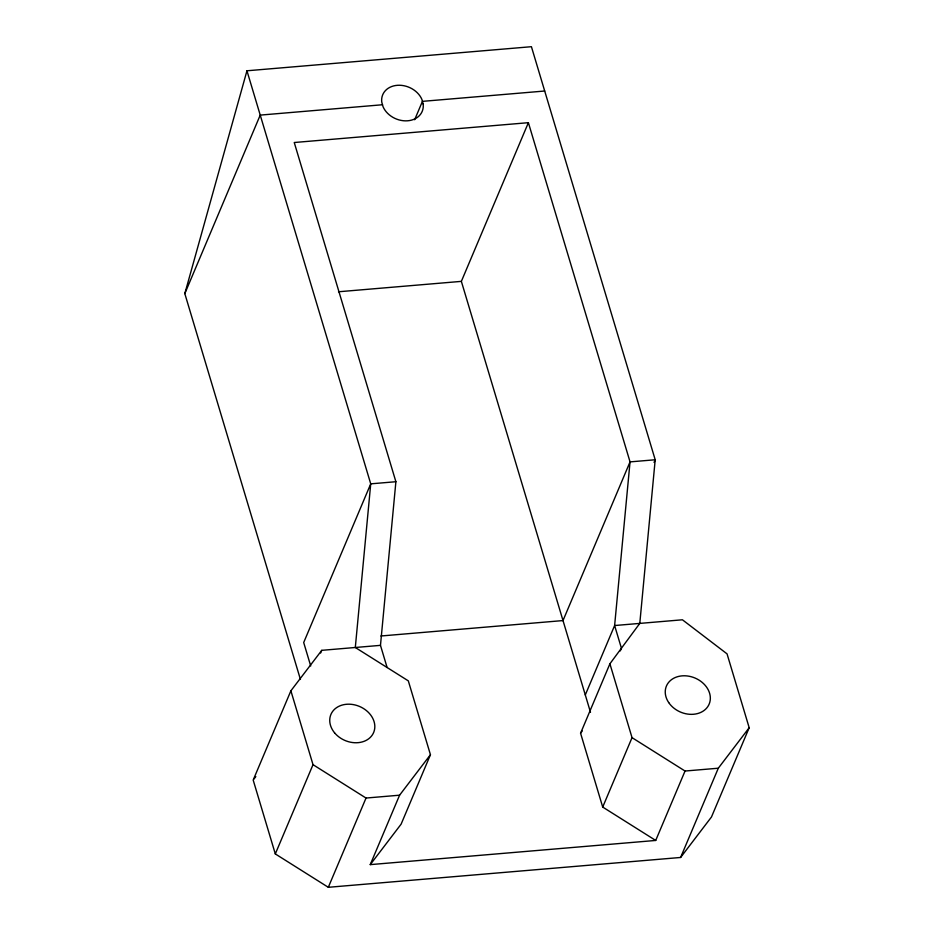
<?xml version="1.0" encoding="UTF-8"?>
<svg xmlns="http://www.w3.org/2000/svg" width="934" height="934" viewBox="0 0 934 934"><rect width="100%" height="100%" fill="white"/><g stroke="black" fill="none" stroke-linecap="round" stroke-linejoin="round"><path stroke-width="1.4" d="M387.108 667.518L380.477 645.359L395.888 481.722L294.245 142.517L528.387 122.681L630.041 461.886L614.619 625.535L585.291 694.954M300.433 679.438L184.815 293.615L246.95 70.786L531.423 46.7L655.201 459.762L639.79 623.398L609.902 663.794L580.574 733.225L602.71 807.069L655.715 840.448L685.042 771.029L718.304 768.215L749.185 727.726L727.049 653.87L682.427 619.791L614.619 625.535L621.425 648.219L620.293 650.893M184.815 293.615L260.224 115.104L382.508 104.748M414.661 119.739L422.425 101.362L544.697 91.018M590.498 712.303L461.361 281.368L528.387 122.681M380.477 645.359L321.763 650.333L290.883 690.81L253.184 780.065L275.308 853.921L328.313 887.3L680.606 857.47L711.474 816.993L749.185 727.726M320.631 652.994L321.763 650.333M275.308 853.921L313.018 764.666L290.883 690.81M328.313 887.3L366.023 798.045L399.577 795.196L430.446 754.719L408.31 680.863L355.305 647.495L370.728 483.847L246.95 70.786M655.715 840.448L370.249 864.627L399.577 795.196M430.446 754.719L401.118 824.15L370.249 864.627M654.069 462.423L655.201 459.762L630.041 461.886L563.004 620.573L380.897 635.996M602.71 807.069L632.038 737.65L609.902 663.794M680.606 857.47L718.304 768.215M580.574 733.225L582.221 730.995M254.06 778.909L255.823 776.598M338.505 291.77L461.361 281.368M395.888 481.722L370.728 483.847L303.69 642.534L310.707 665.942M632.038 737.65L685.042 771.029M313.018 764.666L366.023 798.045M423.16 104.036L421.888 99.401A21.424 17.081 22.9 0 0 397.545 85.298A21.424 17.081 22.9 0 0 381.761 102.086L383.045 106.721A21.424 17.081 22.9 0 0 407.376 120.813A21.424 17.081 22.9 0 0 423.16 104.036M668.709 702.578A23.198 18.505 22.9 0 0 707.739 706.699A23.198 18.505 22.9 0 0 686.922 675.924A23.198 18.505 22.9 0 0 668.709 702.578M334.535 732.77A23.198 18.505 22.9 0 0 373.203 733.459A23.198 18.505 22.9 0 0 349.094 704.189A23.198 18.505 22.9 0 0 334.535 732.77"/></g></svg>
